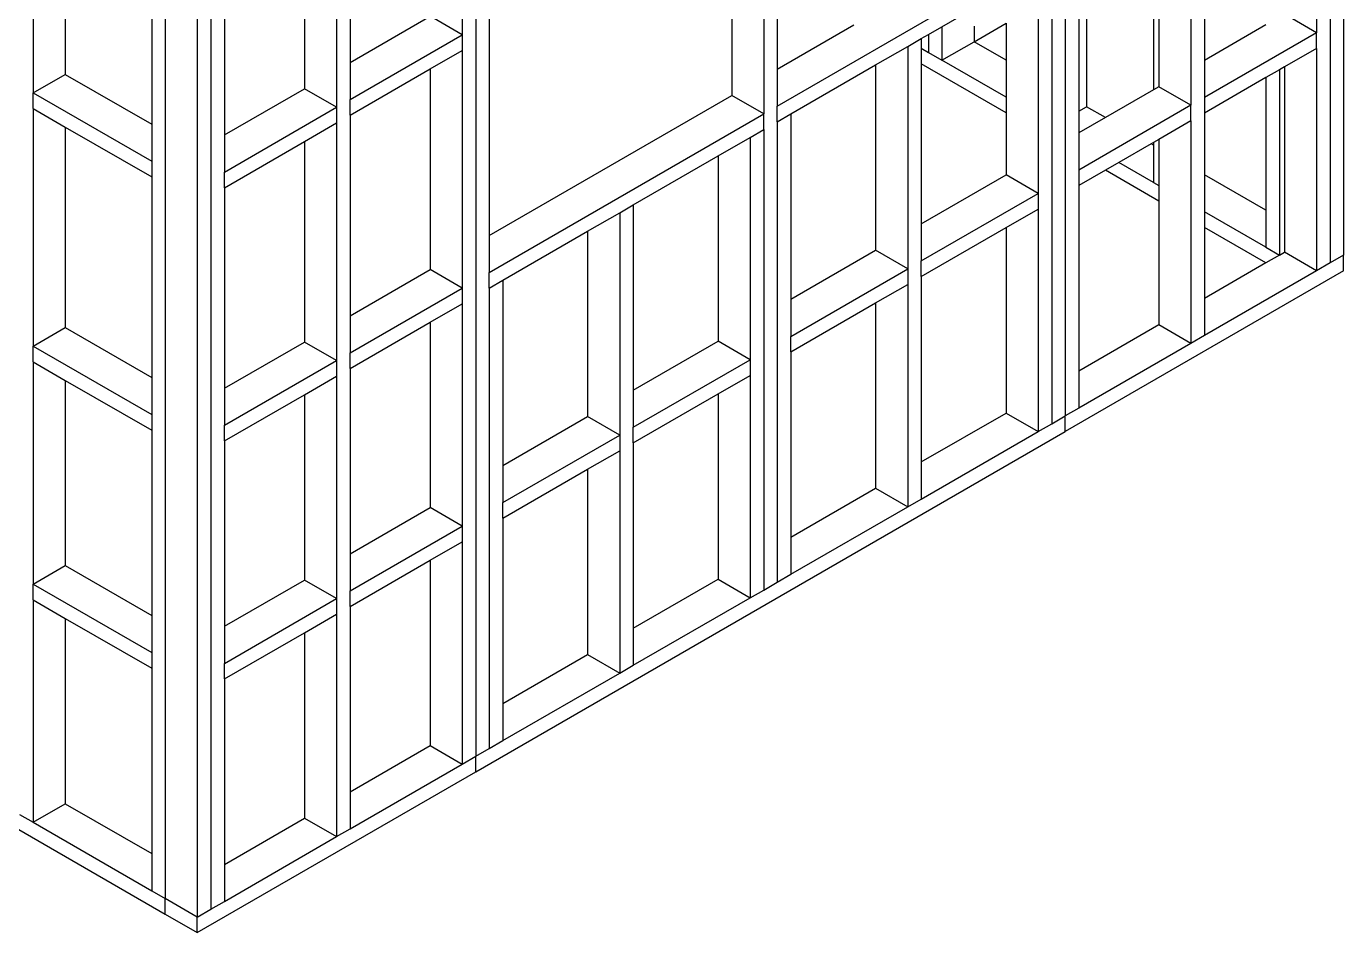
# Model space of a CAD drawing. Header units: millimetres. Extents: x 19458 to 19801, y 4351 to 4752.
# Drawn here: x 19603.167 to 19605.78, y 4518.699 to 4520.497 of the extents above; entities that cross this region are included whole.
import ezdxf

# ---------------------------------------------------------------- set-up
doc = ezdxf.new("R2010")
doc.units = ezdxf.units.MM

# ---------------------------------------------------------------- blocks, each defined once
blk = doc.blocks.new('ISO GENERAL')
at = {"color": 250}
for p, q in [((-0.0875, -0.6871), (-0.0875, -2.5846)), ((-0.613, -0.9905), (-0.613, -2.888)), ((-1.2112, -1.3669), (-1.2112, -2.289)), ((-1.7826, -1.6657), (-1.7826, -3.5632)), ((-1.8094, -1.6812), (-1.8094, -2.1319)), ((-1.7557, -1.695), (-1.7557, -2.5299)), ((-0.1144, -1.6868), (-0.1144, -2.128)), ((-0.0607, -1.7224), (-0.0607, -2.5691)), ((-2.6606, -1.7965), (-2.6606, -2.2472)), ((-2.0587, -1.8251), (-2.0587, -2.2758)), ((-2.0318, -1.8096), (-2.0318, -2.1868)), ((-2.597, -1.8333), (-2.597, -2.2105)), ((-0.3637, -1.8307), (-0.3637, -2.2719)), ((-2.1224, -1.8619), (-2.1224, -2.2391)), ((-0.4273, -1.8675), (-0.4273, -2.2351)), ((-2.4254, -1.9323), (-2.4254, -2.3095)), ((-2.3985, -1.9478), (-2.3985, -3.8454)), ((-2.2811, -1.9536), (-2.2811, -2.3308)), ((-1.1843, -2.2735), (-0.6399, -1.9591)), ((-0.5861, -1.9591), (-0.5861, -2.2835)), ((-2.3349, -1.9846), (-2.3349, -3.8821)), ((-2.308, -1.9691), (-2.308, -3.8666)), ((-1.2748, -1.9726), (-1.2748, -2.2523)), ((-0.438, -1.9836), (-0.438, -2.2413)), ((-0.6667, -2.0057), (-0.6667, -2.4468)), ((-0.6399, -1.9902), (-0.6399, -2.9035)), ((-1.1843, -2.0249), (-1.1843, -2.2)), ((-0.5707, -2.0169), (-0.5707, -2.2746)), ((-0.3368, -2.042), (-0.3368, -2.1829)), ((-0.8576, -2.1159), (-0.7939, -2.0791)), ((-2.0318, -2.1868), (-1.8731, -2.0952)), ((-1.8094, -2.1319), (-1.8731, -2.0952)), ((-1.1843, -2.2), (-1.0327, -2.1124)), ((-0.8844, -2.1314), (-0.8576, -2.1159)), ((-0.8576, -2.1159), (-0.8576, -2.1825)), ((-0.7939, -2.1458), (-0.7304, -2.1091)), ((-0.7939, -2.1147), (-0.7939, -2.1458)), ((-0.7304, -2.1091), (-0.7304, -2.1825)), ((-0.2148, -2.1124), (-0.3368, -2.1829)), ((-0.1144, -2.128), (-0.1781, -2.0912)), ((-2.0318, -2.2603), (-1.8094, -2.1319)), ((-1.8094, -2.1319), (-1.8094, -2.1629)), ((-0.9255, -2.1551), (-0.8987, -2.1396)), ((-0.8987, -2.1396), (-0.8844, -2.1314)), ((-0.8987, -2.1396), (-0.8987, -2.1588)), ((-0.8844, -2.1314), (-0.8844, -2.167)), ((-0.1144, -2.128), (-0.3368, -2.2564)), ((-0.1144, -2.159), (-0.1144, -2.128)), ((-1.8731, -2.1997), (-1.8094, -2.1629)), ((-1.8094, -2.1629), (-1.8094, -2.6344)), ((-0.9892, -2.1918), (-0.9255, -2.1551)), ((-0.9255, -2.1551), (-0.9255, -2.5963)), ((-0.8987, -2.1588), (-0.8844, -2.167)), ((-0.8987, -2.1588), (-0.8987, -2.1898)), ((-0.8844, -2.167), (-0.8576, -2.1825)), ((-0.8576, -2.1825), (-0.7939, -2.1458)), ((-0.7304, -2.1825), (-0.7939, -2.1458)), ((-0.1144, -2.159), (-0.1781, -2.1957)), ((-0.1144, -2.159), (-0.1144, -2.6001)), ((-2.0318, -2.1868), (-2.0318, -2.2603)), ((-1.1575, -2.289), (-0.9892, -2.1918)), ((-0.9892, -2.1918), (-0.9892, -2.5595)), ((-0.7304, -2.287), (-0.8987, -2.1898)), ((-0.8987, -2.1898), (-0.8987, -2.5073)), ((-0.7304, -2.2559), (-0.8576, -2.1825)), ((-0.7304, -2.1825), (-0.7304, -2.2559)), ((-0.3368, -2.1829), (-0.3368, -2.2564)), ((-2.6606, -2.2472), (-2.597, -2.2105)), ((-2.597, -2.2105), (-2.4254, -2.3095)), ((-2.0318, -2.2914), (-1.8731, -2.1997)), ((-1.8731, -2.1997), (-1.8731, -2.5976)), ((-1.1843, -2.2), (-1.1843, -2.2735)), ((-0.2148, -2.217), (-0.3368, -2.2874)), ((-0.188, -2.2014), (-0.2148, -2.217)), ((-0.2148, -2.217), (-0.2148, -2.4801)), ((-0.1781, -2.1957), (-0.188, -2.2014)), ((-0.188, -2.2014), (-0.188, -2.5691)), ((-0.1781, -2.1957), (-0.1781, -2.5634)), ((-2.6606, -2.2472), (-2.4254, -2.383)), ((-2.6606, -2.2782), (-2.6606, -2.2472)), ((-2.2811, -2.3308), (-2.1224, -2.2391)), ((-2.0587, -2.2758), (-2.1224, -2.2391)), ((-0.438, -2.2413), (-0.5332, -2.2963)), ((-0.4273, -2.2351), (-0.438, -2.2413)), ((-0.3637, -2.2719), (-0.4273, -2.2351)), ((-2.0318, -2.2914), (-2.0318, -2.2603)), ((-1.7557, -2.5299), (-1.2748, -2.2523)), ((-1.2112, -2.289), (-1.2748, -2.2523)), ((-1.1843, -2.3045), (-1.1843, -2.2735)), ((-0.7304, -2.2559), (-0.7304, -2.287)), ((-0.3637, -2.2719), (-0.5861, -2.4003)), ((-0.3637, -2.3029), (-0.3637, -2.2719)), ((-0.3368, -2.2564), (-0.3368, -2.2874)), ((-2.6606, -2.2782), (-2.597, -2.315)), ((-2.6606, -2.2782), (-2.6606, -2.7497)), ((-2.2811, -2.4043), (-2.0587, -2.2758)), ((-2.0587, -2.2758), (-2.0587, -2.3069)), ((-2.0318, -2.2914), (-2.0318, -2.6893)), ((-1.7557, -2.6034), (-1.2112, -2.289)), ((-1.2112, -2.32), (-1.2112, -2.289)), ((-1.1843, -2.3045), (-1.1575, -2.289)), ((-1.1575, -2.289), (-1.1575, -2.6567)), ((-0.7304, -2.287), (-0.7304, -2.4101)), ((-0.5861, -2.2835), (-0.5707, -2.2746)), ((-0.5861, -2.2835), (-0.5861, -2.3268)), ((-0.5332, -2.2963), (-0.5861, -2.3268)), ((-0.5332, -2.2963), (-0.5707, -2.2746)), ((-0.3368, -2.2874), (-0.3368, -2.4097)), ((-2.597, -2.315), (-2.597, -2.7129)), ((-2.597, -2.315), (-2.4254, -2.4141)), ((-2.4254, -2.3095), (-2.4254, -2.383)), ((-2.1224, -2.3436), (-2.0587, -2.3069)), ((-2.0587, -2.3069), (-2.0587, -2.7783)), ((-1.2381, -2.3355), (-1.2112, -2.32)), ((-1.2112, -2.32), (-1.2112, -3.2334)), ((-1.1843, -2.3045), (-1.1843, -3.2179)), ((-0.3637, -2.3029), (-0.4273, -2.3397)), ((-0.3637, -2.3029), (-0.3637, -2.7441)), ((-2.2811, -2.3308), (-2.2811, -2.4043)), ((-2.2811, -2.4353), (-2.1224, -2.3436)), ((-2.1224, -2.3436), (-2.1224, -2.7416)), ((-1.3017, -2.3723), (-1.2381, -2.3355)), ((-1.2381, -2.3355), (-1.2381, -2.7767)), ((-0.5861, -2.3268), (-0.5861, -2.4003)), ((-0.4427, -2.3485), (-0.5064, -2.3853)), ((-0.438, -2.3458), (-0.4427, -2.3485)), ((-0.438, -2.3512), (-0.4427, -2.3485)), ((-0.4273, -2.3397), (-0.438, -2.3458)), ((-0.438, -2.3458), (-0.438, -2.3512)), ((-0.438, -2.3512), (-0.438, -2.4247)), ((-0.4273, -2.3397), (-0.4273, -2.4309)), ((-1.47, -2.4695), (-1.3017, -2.3723)), ((-1.3017, -2.3723), (-1.3017, -2.74)), ((-2.4254, -2.383), (-2.4254, -2.4141)), ((-2.2811, -2.4353), (-2.2811, -2.4043)), ((-0.5861, -2.4003), (-0.5861, -2.4313)), ((-0.5332, -2.4008), (-0.5861, -2.4313)), ((-0.5064, -2.3853), (-0.5332, -2.4008)), ((-0.4273, -2.4619), (-0.5332, -2.4008)), ((-0.438, -2.4247), (-0.5064, -2.3853)), ((-2.4254, -2.4141), (-2.4254, -2.812)), ((-0.8987, -2.5073), (-0.7304, -2.4101)), ((-0.6667, -2.4468), (-0.7304, -2.4101)), ((-0.438, -2.4247), (-0.4273, -2.4309)), ((-0.2148, -2.4801), (-0.3368, -2.4097)), ((-0.3368, -2.4097), (-0.3368, -2.4832)), ((-2.2811, -2.4353), (-2.2811, -2.8332)), ((-0.8987, -2.5807), (-0.6667, -2.4468)), ((-0.6667, -2.4468), (-0.6667, -2.4779)), ((-0.5861, -2.4313), (-0.5861, -2.799)), ((-0.4273, -2.4309), (-0.4273, -2.4619)), ((-1.4969, -2.485), (-1.47, -2.4695)), ((-1.47, -2.4695), (-1.47, -2.8371)), ((-0.7304, -2.5146), (-0.6667, -2.4779)), ((-0.6667, -2.4779), (-0.6667, -2.919)), ((-0.4273, -2.4619), (-0.4273, -2.7073)), ((-0.2148, -2.4801), (-0.2148, -2.5536)), ((-1.5605, -2.5217), (-1.4969, -2.485)), ((-1.4969, -2.485), (-1.4969, -2.9261)), ((-0.8987, -2.5073), (-0.8987, -2.5807)), ((-0.2148, -2.5536), (-0.3368, -2.4832)), ((-0.3368, -2.4832), (-0.3368, -2.5142)), ((-1.7557, -2.5299), (-1.7557, -2.6034)), ((-1.7288, -2.6189), (-1.5605, -2.5217)), ((-1.5605, -2.5217), (-1.5605, -2.8894)), ((-0.8987, -2.6118), (-0.7304, -2.5146)), ((-0.7304, -2.5146), (-0.7304, -2.8823)), ((-0.2148, -2.5846), (-0.3368, -2.5142)), ((-0.3368, -2.5142), (-0.3368, -2.6551)), ((-1.1575, -2.6567), (-0.9892, -2.5595)), ((-0.9255, -2.5963), (-0.9892, -2.5595)), ((-0.2148, -2.5536), (-0.188, -2.5691)), ((-0.8987, -2.6118), (-0.8987, -2.5807)), ((-0.2148, -2.5846), (-0.3368, -2.6551)), ((-0.188, -2.5691), (-0.2148, -2.5846)), ((-0.188, -2.5691), (-0.1781, -2.5634)), ((-0.1144, -2.6001), (-0.1781, -2.5634)), ((-0.0875, -2.5846), (-0.1144, -2.6001)), ((-0.0607, -2.5691), (-0.0875, -2.5846)), ((-0.0607, -2.6001), (-0.0607, -2.5691)), ((-2.0318, -2.6893), (-1.8731, -2.5976)), ((-1.8094, -2.6344), (-1.8731, -2.5976)), ((-1.7557, -2.6344), (-1.7557, -2.6034)), ((-1.1575, -2.7302), (-0.9255, -2.5963)), ((-0.9255, -2.5963), (-0.9255, -2.6273)), ((-0.8987, -2.6118), (-0.8987, -2.9794)), ((-0.0607, -2.6001), (-0.613, -2.919)), ((-0.1144, -2.6001), (-0.3368, -2.7286)), ((-2.0318, -2.7628), (-1.8094, -2.6344)), ((-1.8094, -2.6344), (-1.8094, -2.6654)), ((-1.7557, -2.6344), (-1.7288, -2.6189)), ((-1.7557, -2.6344), (-1.7557, -3.5477)), ((-1.7288, -2.6189), (-1.7288, -2.9865)), ((-0.9892, -2.664), (-0.9255, -2.6273)), ((-0.9255, -2.6273), (-0.9255, -3.0684)), ((-1.8731, -2.7022), (-1.8094, -2.6654)), ((-1.8094, -2.6654), (-1.8094, -3.1066)), ((-1.1575, -2.6567), (-1.1575, -2.7302)), ((-1.1575, -2.7612), (-0.9892, -2.664)), ((-0.9892, -2.664), (-0.9892, -3.0317)), ((-0.3368, -2.6551), (-0.3368, -2.7286)), ((-2.0318, -2.6893), (-2.0318, -2.7628)), ((-2.6606, -2.7497), (-2.597, -2.7129)), ((-2.597, -2.7129), (-2.4254, -2.812)), ((-2.0318, -2.7938), (-1.8731, -2.7022)), ((-1.8731, -2.7022), (-1.8731, -3.0698)), ((-0.4273, -2.7073), (-0.5861, -2.799)), ((-0.3637, -2.7441), (-0.4273, -2.7073)), ((-2.2811, -2.8332), (-2.1224, -2.7416)), ((-2.0587, -2.7783), (-2.1224, -2.7416)), ((-1.47, -2.8371), (-1.3017, -2.74)), ((-1.2381, -2.7767), (-1.3017, -2.74)), ((-1.1575, -2.7612), (-1.1575, -2.7302)), ((-0.3368, -2.7286), (-0.3637, -2.7441)), ((-2.6606, -2.7497), (-2.4254, -2.8855)), ((-2.6606, -2.7807), (-2.6606, -2.7497)), ((-2.0318, -2.7938), (-2.0318, -2.7628)), ((-1.1575, -2.7612), (-1.1575, -3.1289)), ((-0.3637, -2.7441), (-0.5861, -2.8725)), ((-2.6606, -2.7807), (-2.597, -2.8175)), ((-2.6606, -2.7807), (-2.6606, -3.2219)), ((-2.2811, -2.9067), (-2.0587, -2.7783)), ((-2.0587, -2.7783), (-2.0587, -2.8093)), ((-2.0318, -2.7938), (-2.0318, -3.1615)), ((-1.47, -2.9106), (-1.2381, -2.7767)), ((-1.2381, -2.7767), (-1.2381, -2.8077)), ((-2.597, -2.8175), (-2.597, -3.1851)), ((-2.597, -2.8175), (-2.4254, -2.9165)), ((-2.4254, -2.812), (-2.4254, -2.8855)), ((-2.1224, -2.8461), (-2.0587, -2.8093)), ((-2.0587, -2.8093), (-2.0587, -3.2505)), ((-1.3017, -2.8445), (-1.2381, -2.8077)), ((-1.2381, -2.8077), (-1.2381, -3.2489)), ((-0.5861, -2.799), (-0.5861, -2.8725)), ((-2.2811, -2.8332), (-2.2811, -2.9067)), ((-2.2811, -2.9378), (-2.1224, -2.8461)), ((-2.1224, -2.8461), (-2.1224, -3.2138)), ((-1.47, -2.8371), (-1.47, -2.9106)), ((-1.47, -2.9416), (-1.3017, -2.8445)), ((-1.3017, -2.8445), (-1.3017, -3.2121)), ((-0.5861, -2.8725), (-0.613, -2.888)), ((-2.4254, -2.8855), (-2.4254, -2.9165)), ((-1.7288, -2.9865), (-1.5605, -2.8894)), ((-1.4969, -2.9261), (-1.5605, -2.8894)), ((-0.8987, -2.9794), (-0.7304, -2.8823)), ((-0.7304, -2.8823), (-0.6667, -2.919)), ((-0.6399, -2.9035), (-0.613, -2.888)), ((-0.613, -2.919), (-0.613, -2.888)), ((-2.4254, -2.9165), (-2.4254, -3.2842)), ((-2.2811, -2.9378), (-2.2811, -2.9067)), ((-1.7826, -3.5943), (-0.613, -2.919)), ((-1.7288, -3.06), (-1.4969, -2.9261)), ((-1.4969, -2.9261), (-1.4969, -2.9571)), ((-1.47, -2.9416), (-1.47, -2.9106)), ((-0.8987, -3.0529), (-0.6667, -2.919)), ((-0.6667, -2.919), (-0.6399, -2.9035)), ((-3.998, -2.9529), (-2.3985, -3.8764)), ((-2.2811, -2.9378), (-2.2811, -3.3054)), ((-1.47, -2.9416), (-1.47, -3.3093)), ((-1.5605, -2.9939), (-1.4969, -2.9571)), ((-1.4969, -2.9571), (-1.4969, -3.3983)), ((-1.7288, -2.9865), (-1.7288, -3.06)), ((-1.7288, -3.0911), (-1.5605, -2.9939)), ((-1.5605, -2.9939), (-1.5605, -3.3616)), ((-0.8987, -2.9794), (-0.8987, -3.0529)), ((-1.1575, -3.1289), (-0.9892, -3.0317)), ((-0.9892, -3.0317), (-0.9255, -3.0684)), ((-0.9255, -3.0684), (-0.8987, -3.0529)), ((-2.0318, -3.1615), (-1.8731, -3.0698)), ((-1.8094, -3.1066), (-1.8731, -3.0698)), ((-1.7288, -3.0911), (-1.7288, -3.06)), ((-1.1575, -3.2023), (-0.9255, -3.0684)), ((-2.0318, -3.235), (-1.8094, -3.1066)), ((-1.8094, -3.1066), (-1.8094, -3.1376)), ((-1.7288, -3.0911), (-1.7288, -3.4587)), ((-1.1575, -3.1289), (-1.1575, -3.2023)), ((-2.0318, -3.1615), (-2.0318, -3.235)), ((-1.8731, -3.1743), (-1.8094, -3.1376)), ((-1.8094, -3.1376), (-1.8094, -3.5787)), ((-2.6606, -3.2219), (-2.597, -3.1851)), ((-2.597, -3.1851), (-2.4254, -3.2842)), ((-2.0318, -3.266), (-1.8731, -3.1743)), ((-1.8731, -3.1743), (-1.8731, -3.542)), ((-2.2811, -3.3054), (-2.1224, -3.2138)), ((-2.0587, -3.2505), (-2.1224, -3.2138)), ((-1.47, -3.3093), (-1.3017, -3.2121)), ((-1.3017, -3.2121), (-1.2381, -3.2489)), ((-1.1843, -3.2179), (-1.1575, -3.2023)), ((-2.6606, -3.2219), (-2.4254, -3.3577)), ((-2.6606, -3.2529), (-2.6606, -3.2219)), ((-2.0318, -3.266), (-2.0318, -3.235)), ((-1.2381, -3.2489), (-1.2112, -3.2334)), ((-1.2112, -3.2334), (-1.1843, -3.2179)), ((-2.6606, -3.2529), (-2.6606, -3.6941)), ((-2.6606, -3.2529), (-2.597, -3.2896)), ((-2.2811, -3.3789), (-2.0587, -3.2505)), ((-2.0587, -3.2505), (-2.0587, -3.2815)), ((-2.0318, -3.266), (-2.0318, -3.6337)), ((-1.47, -3.3828), (-1.2381, -3.2489)), ((-2.597, -3.2896), (-2.597, -3.6573)), ((-2.597, -3.2896), (-2.4254, -3.3887)), ((-2.4254, -3.2842), (-2.4254, -3.3577)), ((-2.1224, -3.3183), (-2.0587, -3.2815)), ((-2.0587, -3.2815), (-2.0587, -3.7227)), ((-2.2811, -3.3054), (-2.2811, -3.3789)), ((-2.2811, -3.4099), (-2.1224, -3.3183)), ((-2.1224, -3.3183), (-2.1224, -3.6859)), ((-1.47, -3.3093), (-1.47, -3.3828)), ((-2.4254, -3.3577), (-2.4254, -3.3887)), ((-1.7288, -3.4587), (-1.5605, -3.3616)), ((-1.5605, -3.3616), (-1.4969, -3.3983)), ((-2.4254, -3.3887), (-2.4254, -3.7564)), ((-2.2811, -3.4099), (-2.2811, -3.3789)), ((-1.4969, -3.3983), (-1.47, -3.3828)), ((-2.2811, -3.4099), (-2.2811, -3.7776)), ((-1.7288, -3.5322), (-1.4969, -3.3983)), ((-1.7288, -3.4587), (-1.7288, -3.5322)), ((-2.0318, -3.6337), (-1.8731, -3.542)), ((-1.8731, -3.542), (-1.8094, -3.5787)), ((-1.7826, -3.5632), (-1.7557, -3.5477)), ((-1.7557, -3.5477), (-1.7288, -3.5322)), ((-2.0318, -3.7072), (-1.8094, -3.5787)), ((-1.8094, -3.5787), (-1.7826, -3.5632)), ((-1.7826, -3.5943), (-1.7826, -3.5632)), ((-2.3349, -3.9131), (-1.7826, -3.5943)), ((-2.6606, -3.6941), (-2.597, -3.6573)), ((-2.597, -3.6573), (-2.4254, -3.7564)), ((-2.0318, -3.6337), (-2.0318, -3.7072)), ((-2.6875, -3.6785), (-2.6606, -3.6941)), ((-2.6606, -3.6941), (-2.4254, -3.8299)), ((-2.2811, -3.7776), (-2.1224, -3.6859)), ((-2.1224, -3.6859), (-2.0587, -3.7227)), ((-2.0587, -3.7227), (-2.0318, -3.7072)), ((-2.2811, -3.8511), (-2.0587, -3.7227)), ((-2.4254, -3.7564), (-2.4254, -3.8299)), ((-2.2811, -3.7776), (-2.2811, -3.8511)), ((-2.4254, -3.8299), (-2.3985, -3.8454)), ((-2.3985, -3.8764), (-2.3985, -3.8454)), ((-2.3349, -3.8821), (-2.3985, -3.8454)), ((-2.3349, -3.8821), (-2.308, -3.8666)), ((-2.308, -3.8666), (-2.2811, -3.8511)), ((-2.3985, -3.8764), (-2.3349, -3.9131)), ((-2.3349, -3.9131), (-2.3349, -3.8821))]:
    blk.add_line(p, q, dxfattribs=at)

msp = doc.modelspace()

# ---------------------------------------------------------------- block references
at = {"color": 2}
msp.add_blockref('ISO GENERAL', (19605.8409, 4522.6118), dxfattribs=at)

doc.saveas('drawing.dxf')
